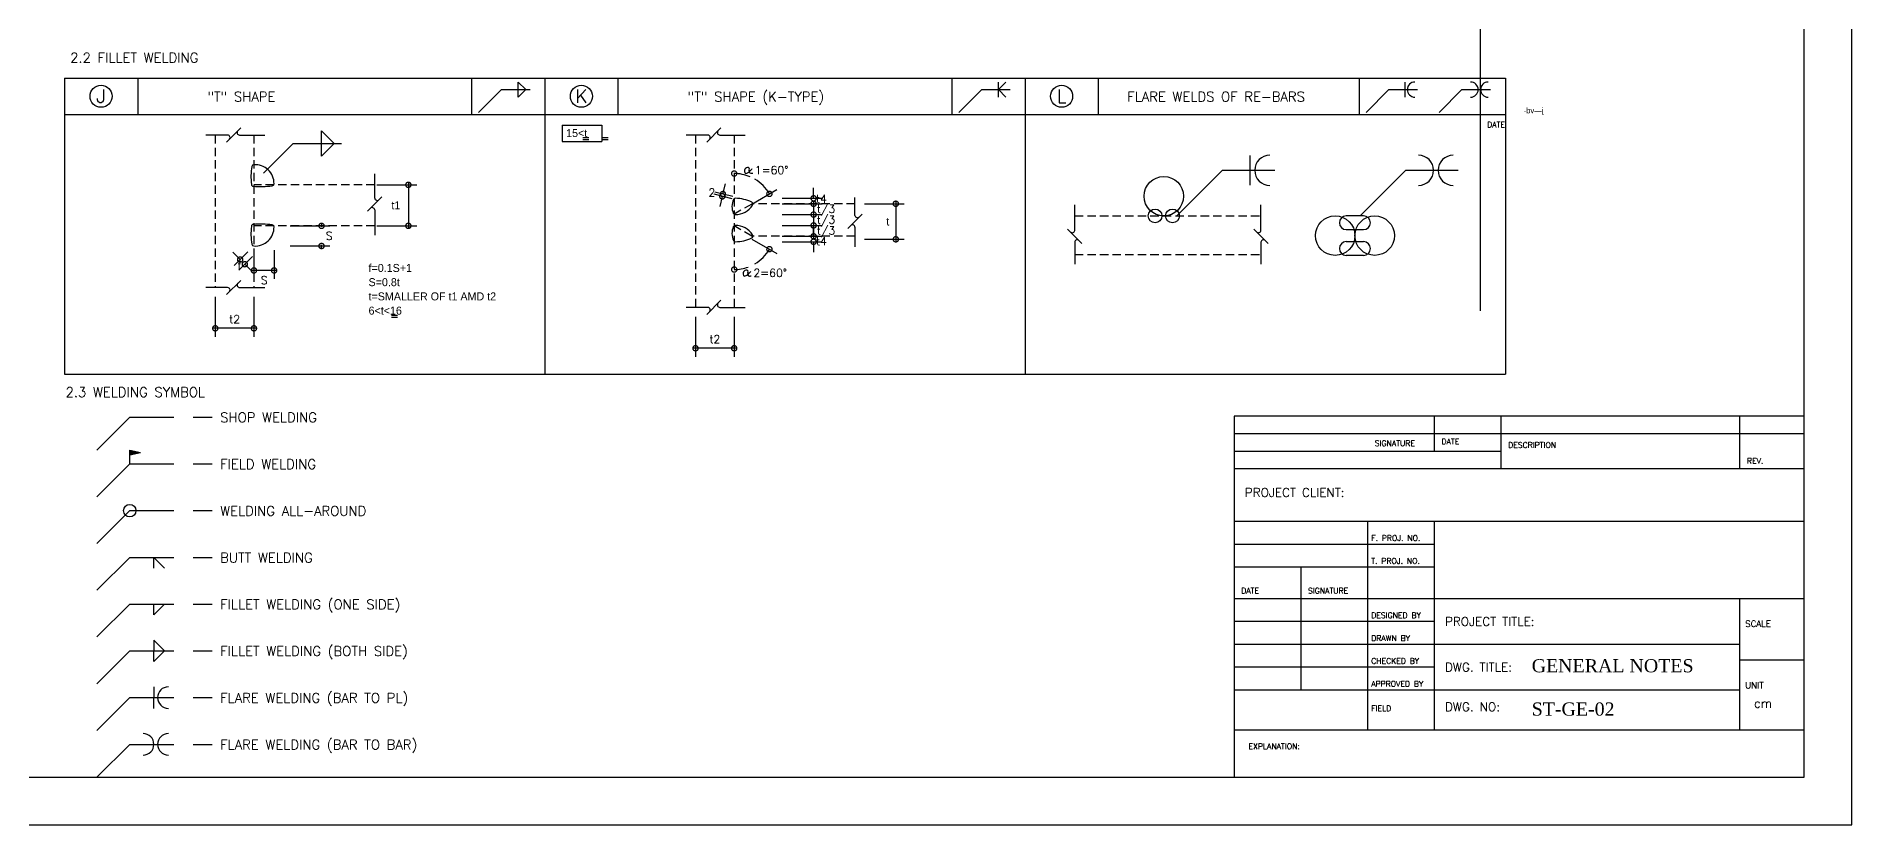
# Model space of a CAD drawing. Header units: inches. Extents: x 1387 to 2676, y -3554 to -2136.
# Drawn here: x 2621.9 to 2676, y -2195.9 to -2172.4 of the extents above; entities that cross this region are included whole.
import ezdxf
from ezdxf.enums import TextEntityAlignment as Align

# ---------------------------------------------------------------- set-up
doc = ezdxf.new("R2010")
doc.units = ezdxf.units.IN
doc.header["$MEASUREMENT"] = 0
doc.linetypes.add('HIDDEN', pattern=[0.375, 0.25, -0.125])
for name, color, linetype in [('1', 1, 'Continuous'), ('3', 3, 'HIDDEN'), ('BAR', 4, 'Continuous'), ('DIM', 8, 'Continuous'), ('E10', 3, 'Continuous'), ('lateral brace', 5, 'Continuous'), ('Layer4', 118, 'Continuous'), ('TEXT', 3, 'Continuous')]:
    doc.layers.add(name, color=color, linetype=linetype)
doc.styles.add('E100', font='SIMPLEX.shx', dxfattribs={"width": 0.7})
doc.styles.add('E140', font='simplex', dxfattribs={"height": 0.32})
doc.styles.add('E8', font='nokyak.shx', dxfattribs={"height": 0.19})
doc.styles.add('ROMANS', font='ROMANS')
doc.styles.add('SADE', font='SADE.shx')
doc.styles.add('style1', font='times.ttf')

# ---------------------------------------------------------------- blocks, each defined once
blk = doc.blocks.new('_DOTSMALL')
at = {"color": 0, "linetype": 'ByBlock', "const_width": 0.5}
blk.add_lwpolyline([(-0.0625, 0, 1), (0.0625, 0, 1)], format="xyb", close=True, dxfattribs=at)

msp = doc.modelspace()

# ---------------------------------------------------------------- hatches: boundary and pattern name
at = {"layer": 'DIM'}
msp.add_hatch(color=256, dxfattribs=at).paths.add_polyline_path([(2624.7108235, -2184.71469352), (2624.7108235, -2184.85651357), (2625.03224991, -2184.78560354)])

# ---------------------------------------------------------------- linework, layer by layer
at = {"color": 2}
for p, q in [((2622.7680333, -2173.63187623), (2622.7680333, -2182.45319155)), ((2622.7680333, -2173.63187623), (2665.69951305, -2173.63187623)), ((2624.94778326, -2173.63187623), (2624.94778326, -2174.71454259)), ((2634.89877659, -2173.63187623), (2634.89877659, -2174.71454259)), ((2637.07852655, -2173.63187623), (2637.07852655, -2182.45319155)), ((2637.07852655, -2173.63187623), (2637.07852655, -2182.45319155)), ((2639.25827651, -2173.63187623), (2639.25827651, -2174.71454259)), ((2649.20926985, -2173.63187623), (2649.20926985, -2174.71454259)), ((2651.3890198, -2173.63187623), (2651.3890198, -2182.45319155)), ((2653.56876976, -2173.63187623), (2653.56876976, -2174.71454259)), ((2661.34001314, -2173.63187623), (2661.34001314, -2174.71454259)), ((2665.69951305, -2173.63187623), (2665.69951305, -2182.45319155)), ((2622.7680333, -2174.71454259), (2665.69951305, -2174.71454259)), ((2622.7680333, -2182.45319155), (2665.69951305, -2182.45319155))]:
    msp.add_line(p, q, dxfattribs=at)
at = {"color": 3}
for p, q in [((2637.59108774, -2175.03870543), (2637.59108774, -2175.51916123)), ((2637.59108774, -2175.03870543), (2638.77730809, -2175.03870543)), ((2638.77730809, -2175.03870543), (2638.77730809, -2175.51916123)), ((2637.59108774, -2175.51916123), (2638.77730809, -2175.51916123))]:
    msp.add_line(p, q, dxfattribs=at)
at = {"color": 1}
for centre in [(2623.85790828, -2174.17320941), (2638.16840153, -2174.17320941), (2652.47889478, -2174.17320941)]:
    msp.add_circle(centre, 0.32788919, dxfattribs=at)
at = {"layer": '1'}
for p, q in [((2664.94908864, -2169.81743299), (2664.94908864, -2180.5725505)), ((2664.94908864, -2169.81743299), (2664.94908864, -2179.15996695)), ((2661.47604957, -2177.73988525), (2660.9601523, -2177.73988525)), ((2660.9601523, -2178.14897417), (2661.47604957, -2178.14897417)), ((2660.9601523, -2178.50670545), (2661.47604957, -2178.50670545)), ((2661.47604957, -2178.91579436), (2660.9601523, -2178.91579436)), ((2657.62303896, -2183.70816381), (2657.62303896, -2194.46328132)), ((2657.62303896, -2183.70816381), (2657.62303896, -2193.05069777)), ((2674.60398765, -2183.70816381), (2657.62303896, -2183.70816381)), ((2663.58728059, -2184.75452199), (2663.58728059, -2183.70816381)), ((2665.57536114, -2185.27770108), (2665.57536114, -2183.70816381)), ((2672.69059678, -2185.27770108), (2672.69059678, -2183.70816381)), ((2674.60398765, -2184.2313429), (2657.62303896, -2184.2313429)), ((2665.57536114, -2184.75452199), (2657.62303896, -2184.75452199)), ((2674.60398765, -2185.27770108), (2657.62303896, -2185.27770108)), ((2674.60398765, -2186.84723835), (2657.62303896, -2186.84723835)), ((2661.59920005, -2193.05069777), (2661.59920005, -2186.84723835)), ((2663.58728059, -2193.05069777), (2663.58728059, -2186.84723835)), ((2663.58728059, -2187.52737117), (2657.62303896, -2187.52737117)), ((2663.58728059, -2188.20750399), (2657.62303896, -2188.20750399)), ((2659.6111195, -2191.86975763), (2659.6111195, -2188.20750399)), ((2663.58728059, -2189.14922635), (2657.62303896, -2189.14922635)), ((2674.60398765, -2189.14922635), (2663.58728059, -2189.14922635)), ((2672.69059678, -2193.05069777), (2672.69059678, -2189.14922635)), ((2663.58728059, -2189.82935917), (2657.62303896, -2189.82935917)), ((2672.69059678, -2190.50949199), (2657.62303896, -2190.50949199)), ((2663.58728059, -2191.18962481), (2657.62303896, -2191.18962481)), ((2674.60398765, -2190.98035317), (2672.69059678, -2190.98035317)), ((2663.58728059, -2191.86975763), (2657.62303896, -2191.86975763)), ((2672.69059678, -2191.86975763), (2663.58728059, -2191.86975763)), ((2657.62303896, -2193.05069777), (2674.60398765, -2193.05069777))]:
    msp.add_line(p, q, dxfattribs=at)
msp.add_lwpolyline([(2593.33563748, -2194.46328132), (2674.60398765, -2194.46328132), (2674.60398765, -2137.83028468), (2593.33563748, -2137.83028468)], close=True, dxfattribs=at)
for centre, radius, start, end in [((2630.21890532, -2176.58609903), 1.89572989, 170.29407633, 186.450549342), ((2628.41216262, -2176.27707459), 0.06275, 94.660264435, 170.29407633), ((2628.45241711, -2176.7708929), 0.5582063, 358.587994362, 94.660264435), ((2628.39752968, -2176.79202634), 0.06275, 186.450549342, 265.264344201), ((2628.62757094, -2174.01514256), 2.84914597, 265.264344201, 276.627136957), ((2628.94772296, -2176.78310176), 0.06275, 277.93365628, 358.587994362), ((2642.75978065, -2177.27707043), 0.06275, 88.555761076, 154.833471276), ((2642.73084221, -2178.42487164), 1.21091595, 64.832604593, 88.555761076), ((2643.15817789, -2177.46425774), 0.50293115, 154.833471276, 203.189493534), ((2642.75356004, -2177.63758935), 0.06275, 203.189493534, 270.331256918), ((2642.7503097, -2177.07540107), 0.62494768, 270.331256918, 326.49960418), ((2643.21911623, -2177.385702), 0.06275, 326.49960418, 64.832604593), ((2660.9601523, -2177.94442971), 0.20454446, 90, 270), ((2661.47604957, -2177.94442971), 0.20454446, 270, 90), ((2630.21890532, -2178.26310234), 1.89572989, 173.549450658, 189.70592367), ((2628.39752968, -2178.05717503), 0.06275, 94.735655799, 173.549450658), ((2628.62757094, -2180.83405881), 2.84914597, 83.372863043, 94.735655799), ((2628.45241711, -2178.07830847), 0.5582063, 265.339735565, 1.412005638), ((2628.94772296, -2178.06609961), 0.06275, 1.412005638, 82.06634372), ((2643.15817789, -2178.25950726), 0.50293115, 156.810506466, 205.166528724), ((2642.75356004, -2178.08617565), 0.06275, 89.668743082, 156.810506466), ((2642.7503097, -2178.64836393), 0.62494768, 33.50039582, 89.668743082), ((2643.21911623, -2178.338063), 0.06275, 295.167395407, 33.50039582), ((2628.41216262, -2178.57212678), 0.06275, 189.70592367, 265.339735565), ((2642.75978065, -2178.44669457), 0.06275, 205.166528724, 271.444238924), ((2642.73084221, -2177.29889337), 1.21091595, 271.444238924, 295.167395407), ((2660.9601523, -2178.71124991), 0.20454446, 90, 270), ((2661.47604957, -2178.71124991), 0.20454446, 270, 90)]:
    msp.add_arc(centre, radius, start, end, dxfattribs=at)
at = {"layer": '3'}
for p, q in [((2627.25890453, -2175.33120015), (2627.25890453, -2179.872852)), ((2628.41144501, -2175.33120015), (2628.41144501, -2179.872852)), ((2641.56939778, -2175.33120015), (2641.56939778, -2180.4670041)), ((2642.72193826, -2175.33120015), (2642.72193826, -2180.4670041)), ((2632.01054201, -2176.81330151), (2628.41144501, -2176.81330151)), ((2643.247338, -2177.38565997), (2642.72193826, -2177.68899965)), ((2646.32103526, -2177.37725306), (2643.278713, -2177.37725306)), ((2652.87016968, -2177.73988525), (2658.41852856, -2177.73988525)), ((2632.01054201, -2178.03589987), (2628.41144501, -2178.03589987)), ((2643.247338, -2178.33810504), (2642.72193826, -2178.03476536)), ((2646.32103526, -2178.34651194), (2643.278713, -2178.34651194)), ((2652.87016968, -2178.89242573), (2658.41852856, -2178.89242573))]:
    msp.add_line(p, q, dxfattribs=at)
for centre, start, end in [((2643.278713, -2177.44000306), 90, 120.000000001), ((2643.278713, -2178.28376194), 240, 270)]:
    msp.add_arc(centre, 0.06275, start, end, dxfattribs=at)
at = {"layer": 'BAR', "color": 1}
for p, q in [((2627.62886676, -2175.33120015), (2626.9787703, -2175.33120015)), ((2628.01739025, -2175.1187096), (2627.59240914, -2175.5436907)), ((2627.98093263, -2175.33120015), (2628.7384675, -2175.33120015)), ((2641.93936001, -2175.33120015), (2641.28926355, -2175.33120015)), ((2642.3278835, -2175.1187096), (2641.90290239, -2175.5436907)), ((2642.29142588, -2175.33120015), (2643.04896075, -2175.33120015)), ((2632.01054201, -2177.20836062), (2632.01054201, -2176.48959095)), ((2632.22303256, -2177.17190301), (2631.79805146, -2177.59688411)), ((2646.32103526, -2177.72237378), (2646.32103526, -2177.19143282)), ((2632.01054201, -2177.5604265), (2632.01054201, -2178.3160341)), ((2646.53352581, -2177.68591617), (2646.10854471, -2178.11089727)), ((2652.87016968, -2178.17039763), (2652.87016968, -2177.41286276)), ((2658.41852856, -2178.17039763), (2658.41852856, -2177.41286276)), ((2646.32103526, -2178.07443966), (2646.32103526, -2178.65709781)), ((2652.65767912, -2178.13394001), (2653.08266023, -2178.55892112)), ((2658.20603801, -2178.13394001), (2658.63101912, -2178.55892112)), ((2652.87016968, -2178.5224635), (2652.87016968, -2179.17255996)), ((2658.41852856, -2178.5224635), (2658.41852856, -2179.17255996)), ((2627.62886676, -2179.872852), (2626.9787703, -2179.872852)), ((2628.01739025, -2179.66036144), (2627.59240914, -2180.08534255)), ((2627.98093263, -2179.872852), (2628.7384675, -2179.872852)), ((2641.93936001, -2180.4670041), (2641.28926355, -2180.4670041)), ((2642.3278835, -2180.25451355), (2641.90290239, -2180.67949465)), ((2642.29142588, -2180.4670041), (2643.04896075, -2180.4670041))]:
    msp.add_line(p, q, dxfattribs=at)
for centre, start, end in [((2627.62405602, -2175.40616775), 310.267511813, 86.328315285), ((2627.98574337, -2175.25623255), 130.267511813, 266.328315285), ((2641.93454927, -2175.40616775), 310.267511813, 86.328315285), ((2642.29623662, -2175.25623255), 130.267511813, 266.328315285), ((2632.08550961, -2177.20354989), 183.671684715, 319.732488187), ((2631.93557441, -2177.56523723), 3.671684715, 139.732488187), ((2646.39600286, -2177.71756305), 183.671684715, 319.732488187), ((2646.24606766, -2178.07925039), 3.671684715, 139.732488187), ((2652.79520207, -2178.16558689), 220.267511813, 356.328315285), ((2658.34356096, -2178.16558689), 220.267511813, 356.328315285), ((2652.94513728, -2178.52727424), 40.267511813, 176.328315285), ((2658.49349616, -2178.52727424), 40.267511813, 176.328315285), ((2627.62405602, -2179.9478196), 310.267511813, 86.328315285), ((2627.98574337, -2179.7978844), 130.267511813, 266.328315285), ((2641.93454927, -2180.5419717), 310.267511813, 86.328315285), ((2642.29623662, -2180.3920365), 130.267511813, 266.328315285)]:
    msp.add_arc(centre, 0.0751218, start, end, dxfattribs=at)
at = {"layer": 'DIM'}
for p, q in [((2635.1074894, -2174.65559092), (2635.78677659, -2173.97630373)), ((2635.78677659, -2173.97630373), (2636.6376478, -2173.97630373)), ((2636.28593925, -2173.75309094), (2636.50915204, -2173.97630373)), ((2636.28593925, -2174.19951651), (2636.28593925, -2173.75309094)), ((2636.28593925, -2174.19951651), (2636.50915204, -2173.97630373)), ((2649.41798265, -2174.65559092), (2650.09726984, -2173.97630373)), ((2650.09726984, -2173.97630373), (2650.94814105, -2173.97630373)), ((2650.59643251, -2174.19951651), (2650.59643251, -2173.75309094)), ((2650.81964529, -2173.75309094), (2650.59643251, -2173.97630373)), ((2650.81964529, -2174.19951651), (2650.59643251, -2173.97630373)), ((2661.54872595, -2174.65559092), (2662.22801313, -2173.97630373)), ((2662.22801313, -2173.97630373), (2663.07888435, -2173.97630373)), ((2662.71168867, -2174.19951651), (2662.71168867, -2173.75309094)), ((2663.7284759, -2174.65559092), (2664.40776309, -2173.97630373)), ((2664.40776309, -2173.97630373), (2665.2586343, -2173.97630373)), ((2628.6955786, -2176.46101831), (2629.57865194, -2175.57794496)), ((2629.57865194, -2175.57794496), (2631.01662429, -2175.57794496)), ((2630.42223685, -2175.95517457), (2630.42223685, -2175.20071535)), ((2630.42223685, -2175.20071535), (2630.79946646, -2175.57794496)), ((2630.42223685, -2175.95517457), (2630.79946646, -2175.57794496)), ((2658.09501272, -2176.82773645), (2658.09501272, -2175.9348853)), ((2655.90932, -2177.73988525), (2657.26789437, -2176.38131087)), ((2657.26789437, -2176.38131087), (2658.82940408, -2176.38131087)), ((2661.37412536, -2177.73988525), (2662.73269974, -2176.38131087)), ((2662.73269974, -2176.38131087), (2664.29420944, -2176.38131087)), ((2623.73264995, -2184.71469352), (2624.7108235, -2183.73651997)), ((2624.7108235, -2183.73651997), (2626.02601192, -2183.73651997)), ((2626.59679292, -2183.73651997), (2627.16631907, -2183.73651997)), ((2624.7108235, -2185.12917537), (2624.7108235, -2184.71469352)), ((2624.7108235, -2184.71469352), (2625.03224991, -2184.78560354)), ((2624.7108235, -2184.85651357), (2625.03224991, -2184.78560354)), ((2623.73264995, -2186.10734892), (2624.7108235, -2185.12917537)), ((2624.7108235, -2185.12917537), (2626.02601192, -2185.12917537)), ((2626.59679292, -2185.12917537), (2627.16631907, -2185.12917537)), ((2623.73264995, -2187.50000432), (2624.7108235, -2186.52183077)), ((2624.7108235, -2186.52183077), (2626.02601192, -2186.52183077)), ((2626.59679292, -2186.52183077), (2627.16631907, -2186.52183077)), ((2623.73264995, -2188.89265972), (2624.7108235, -2187.91448617)), ((2624.7108235, -2187.91448617), (2626.02601192, -2187.91448617)), ((2625.42961774, -2188.23591258), (2625.42961774, -2187.91448617)), ((2625.42961774, -2187.91448617), (2625.75104415, -2188.23591258)), ((2626.59679292, -2187.91448617), (2627.16631907, -2187.91448617)), ((2623.73264995, -2190.28531512), (2624.7108235, -2189.30714156)), ((2624.7108235, -2189.30714156), (2626.02601192, -2189.30714156)), ((2625.42961774, -2189.62856798), (2625.42961774, -2189.30714156)), ((2625.42961774, -2189.62856798), (2625.75104415, -2189.30714156)), ((2626.59679292, -2189.30714156), (2627.16631907, -2189.30714156)), ((2623.73264995, -2191.67797052), (2624.7108235, -2190.69979696)), ((2624.7108235, -2190.69979696), (2626.02601192, -2190.69979696)), ((2625.42961774, -2190.37837055), (2625.75104415, -2190.69979696)), ((2625.42961774, -2190.37837055), (2625.42961774, -2190.69979696)), ((2625.42961774, -2191.02122338), (2625.42961774, -2190.69979696)), ((2625.42961774, -2191.02122338), (2625.75104415, -2190.69979696)), ((2626.59679292, -2190.69979696), (2627.16631907, -2190.69979696)), ((2625.42961774, -2191.77102595), (2625.42961774, -2192.09245236)), ((2623.73264995, -2193.07062592), (2624.7108235, -2192.09245236)), ((2624.7108235, -2192.09245236), (2626.02601192, -2192.09245236)), ((2625.42961774, -2192.41387878), (2625.42961774, -2192.09245236)), ((2626.59679292, -2192.09245236), (2627.16631907, -2192.09245236)), ((2623.73264995, -2194.46328132), (2624.7108235, -2193.48510776)), ((2624.7108235, -2193.48510776), (2626.02601192, -2193.48510776)), ((2626.59679292, -2193.48510776), (2627.16631907, -2193.48510776))]:
    msp.add_line(p, q, dxfattribs=at)
at = {"layer": 'DIM', "color": 1}
for p, q in [((2632.07769973, -2176.81330151), (2633.26379103, -2176.81330151)), ((2633.01279103, -2176.75055151), (2633.01279103, -2178.09864987)), ((2642.66029511, -2177.22978232), (2642.12367298, -2177.09517189)), ((2642.6770334, -2177.16305541), (2642.14041127, -2177.02844498)), ((2642.36713011, -2177.15624255), (2642.29079178, -2177.46056396)), ((2642.3838684, -2177.08951564), (2642.46020673, -2176.78519423)), ((2643.247338, -2177.38565997), (2643.98935315, -2176.95725732)), ((2644.15333616, -2177.21398843), (2645.33942746, -2177.21398843)), ((2645.08842746, -2177.21398843), (2645.08842746, -2176.90023843)), ((2644.15333616, -2177.37725306), (2645.33942746, -2177.37725306)), ((2644.15333616, -2177.37725306), (2645.33942746, -2177.37725306)), ((2644.15333616, -2177.70033935), (2645.33942746, -2177.70033935)), ((2644.15333616, -2177.70033935), (2645.33942746, -2177.70033935)), ((2645.08842746, -2177.31450306), (2645.08842746, -2177.76308935)), ((2645.08842746, -2177.37725306), (2645.08842746, -2177.69100306)), ((2645.08842746, -2177.63758935), (2645.08842746, -2178.08617565)), ((2646.6019743, -2177.37725306), (2647.7880656, -2177.37725306)), ((2647.5370656, -2177.31450306), (2647.5370656, -2178.49912887)), ((2629.490404, -2178.03589987), (2630.67649531, -2178.03589987)), ((2630.42549531, -2177.97314987), (2630.42549531, -2178.06323435)), ((2632.07769973, -2178.03589987), (2633.26379103, -2178.03589987)), ((2644.15333616, -2178.02342565), (2645.33942746, -2178.02342565)), ((2644.15333616, -2178.02342565), (2645.33942746, -2178.02342565)), ((2645.08842746, -2177.96067565), (2645.08842746, -2178.40926194)), ((2645.08842746, -2178.34651194), (2645.08842746, -2178.03276194)), ((2628.00190471, -2179.03982897), (2627.78004996, -2178.81797421)), ((2628.22702106, -2178.81471262), (2627.82442091, -2179.21731277)), ((2628.41144501, -2178.75596536), (2628.41144501, -2179.61527609)), ((2629.01154376, -2178.75596536), (2629.01154376, -2179.61527609)), ((2629.490404, -2178.63599861), (2630.67649531, -2178.63599861)), ((2630.42549531, -2178.69874861), (2630.42549531, -2178.60288435)), ((2643.247338, -2178.42797196), (2643.98935315, -2178.85637461)), ((2644.15333616, -2178.34651194), (2645.33942746, -2178.34651194)), ((2644.15333616, -2178.34651194), (2645.33942746, -2178.34651194)), ((2644.15333616, -2178.50977658), (2645.33942746, -2178.50977658)), ((2645.08842746, -2178.50977658), (2645.08842746, -2178.82352658)), ((2646.6019743, -2178.43637887), (2647.7880656, -2178.43637887)), ((2628.36606991, -2178.95376146), (2627.96346975, -2179.35636161)), ((2628.14095356, -2179.17887781), (2628.36280831, -2179.40073256)), ((2629.07429376, -2179.36427609), (2628.34869501, -2179.36427609)), ((2627.25890453, -2180.15379104), (2627.25890453, -2181.33988234)), ((2628.41144501, -2180.15379104), (2628.41144501, -2181.33988234)), ((2641.56939778, -2180.74794314), (2641.56939778, -2181.93403444)), ((2642.72193826, -2180.74794314), (2642.72193826, -2181.93403444)), ((2628.47419501, -2181.08888234), (2627.19615453, -2181.08888234)), ((2642.78468826, -2181.68303444), (2641.50664778, -2181.68303444))]:
    msp.add_line(p, q, dxfattribs=at)
at = {"layer": 'DIM'}
msp.add_lwpolyline([(2591.91981257, -2195.87910623), (2676.01981257, -2195.87910623), (2676.01981257, -2136.41445977), (2591.91981257, -2136.41445977)], close=True, dxfattribs=at)
for centre, radius in [((2655.52164596, -2177.1519307), 0.58795456), ((2655.26098157, -2177.73988525), 0.20454446), ((2655.78231034, -2177.73988525), 0.20454446), ((2660.63014638, -2178.32783981), 0.58795456), ((2661.80605549, -2178.32783981), 0.58795456), ((2624.7108235, -2186.52183077), 0.1846545)]:
    msp.add_circle(centre, radius, dxfattribs=at)
for centre, radius, start, end in [((2663.00619766, -2173.97630373), 0.2259, 90, 270), ((2664.66553863, -2173.97630373), 0.2259, 270, 90), ((2665.18594761, -2173.97630373), 0.2259, 90, 270), ((2658.6840307, -2176.38131087), 0.4518, 90, 270), ((2663.10801809, -2176.38131087), 0.4518, 270, 90), ((2664.14883606, -2176.38131087), 0.4518, 90, 270), ((2625.86164436, -2192.09245236), 0.32142641, 90, 270), ((2625.10819132, -2193.48510776), 0.32142641, 270, 90), ((2625.86164436, -2193.48510776), 0.32142641, 90, 270)]:
    msp.add_arc(centre, radius, start, end, dxfattribs=at)
at = {"layer": 'DIM', "color": 1}
for centre, start, end in [((2642.72193826, -2177.68899965), 66.932356497, 90), ((2642.72193826, -2177.68899965), 30, 59.441976793), ((2642.72193826, -2178.12463228), 300.666015189, 330), ((2642.72193826, -2178.12463228), 270, 290.033403674)]:
    msp.add_arc(centre, 1.21248466, start, end, dxfattribs=at)
at = {"layer": 'lateral brace'}
msp.add_lwpolyline([(2591.91981257, -2195.87910623), (2676.01981257, -2195.87910623), (2676.01981257, -2136.41445977), (2591.91981257, -2136.41445977)], close=True, dxfattribs=at)
at = {"layer": 'Layer4'}
msp.add_lwpolyline([(2676.01981257, -2136.41445977), (2591.91981257, -2136.41445977), (2591.91981257, -2195.87910623), (2676.01981257, -2195.87910623)], close=True, dxfattribs=at)
at = {"layer": 'TEXT'}
for p, q in [((2638.20866744, -2175.40734587), (2638.39272948, -2175.40734587)), ((2638.20866744, -2175.4609158), (2638.39272948, -2175.4609158)), ((2638.7858346, -2175.40734587), (2638.96989664, -2175.40734587)), ((2638.7858346, -2175.4609158), (2638.96989664, -2175.4609158)), ((2632.50665377, -2180.69839765), (2632.69071581, -2180.69839765)), ((2632.50665377, -2180.75196758), (2632.69071581, -2180.75196758))]:
    msp.add_line(p, q, dxfattribs=at)
for centre, radius, start, end in [((2643.16762583, -2176.39868418), 0.13880839, 169.69742277, 202.006225613), ((2643.12447337, -2176.39084004), 0.09494878, 134.319732897, 169.69742277), ((2643.06943479, -2176.43836834), 0.03290129, 202.006225613, 271.713079421), ((2643.13672133, -2176.40338235), 0.11247938, 101.898748117, 134.319732897), ((2643.06752053, -2176.37436298), 0.09693528, 271.713079421, 302.256090251), ((2643.12457611, -2176.34574291), 0.05357428, 328.257937018, 101.898748117), ((2642.83380011, -2176.00402576), 0.53485638, 302.256090251, 315.13247778), ((2643.22348547, -2176.40693093), 0.06273149, 148.257937018, 264.580123166), ((2642.95079304, -2176.12047892), 0.36978463, 315.13247778, 320.471073868), ((2643.22900782, -2176.3487261), 0.1211977, 264.580123167, 277.716137157), ((2642.94417379, -2176.11501682), 0.37836652, 320.471073867, 325.74873588), ((2643.22816573, -2176.34251107), 0.12746953, 277.716137157, 290.523525566), ((2643.08179104, -2179.45313576), 0.09494878, 134.319732897, 169.69742277), ((2643.094039, -2179.46567807), 0.11247938, 101.898748117, 134.319732897), ((2643.08189378, -2179.40803863), 0.05357428, 328.257937018, 101.898748117), ((2642.90149146, -2179.17731254), 0.37836652, 320.471073867, 325.74873588), ((2643.1249435, -2179.4609799), 0.13880839, 169.69742277, 202.006225613), ((2643.02675246, -2179.50066406), 0.03290129, 202.006225613, 271.713079421), ((2643.0248382, -2179.4366587), 0.09693528, 271.713079421, 302.256090251), ((2642.79111778, -2179.06632148), 0.53485638, 302.256090251, 315.13247778), ((2643.18080313, -2179.46922665), 0.06273149, 148.257937018, 264.580123166), ((2642.9081107, -2179.18277464), 0.36978463, 315.13247778, 320.471073868), ((2643.18632548, -2179.41102182), 0.1211977, 264.580123167, 277.716137157), ((2643.18548339, -2179.40480679), 0.12746953, 277.716137157, 290.523525566)]:
    msp.add_arc(centre, radius, start, end, dxfattribs=at)

# ---------------------------------------------------------------- block references
at = {"layer": 'DIM', "color": 1}
for p, xscale, yscale, zscale, rotation in [((2642.72193826, -2176.47651499), 0.3137500000000046, 0.3137500000000046, 0.3137500000000046, 180), ((2633.01279103, -2176.81330151), 0.3137499999999818, 0.3137499999999818, 0.3137499999999818, 90), ((2642.36713011, -2177.15624255), 0.3137500000000094, 0.3137500000000094, 0.3137500000000094, 75.9180529351578), ((2642.3838684, -2177.08951564), 0.3137500000000094, 0.3137500000000094, 0.3137500000000094, 255.9180529351578), ((2643.77198078, -2177.08275732), 0.3137500000000151, 0.3137500000000151, 0.3137500000000151, 300.0000000000252), ((2645.08842746, -2177.21398843), 0.3137499999999818, 0.3137499999999818, 0.3137499999999818, 270), ((2645.08842746, -2177.37725306), 0.3137499999999818, 0.3137499999999818, 0.3137499999999818, 90), ((2645.08842746, -2177.37725306), 0.3137499999999818, 0.3137499999999818, 0.3137499999999818, 90), ((2645.08842746, -2177.70033935), 0.3137499999999818, 0.3137499999999818, 0.3137499999999818, 90), ((2645.08842746, -2177.70033935), 0.3137499999999818, 0.3137499999999818, 0.3137499999999818, 270), ((2647.5370656, -2177.37725306), 0.3137499999999818, 0.3137499999999818, 0.3137499999999818, 90), ((2630.42549531, -2178.03589987), 0.3137499999999818, 0.3137499999999818, 0.3137499999999818, 90), ((2633.01279103, -2178.03589987), 0.3137499999999818, 0.3137499999999818, 0.3137499999999818, 270), ((2645.08842746, -2178.02342565), 0.3137499999999818, 0.3137499999999818, 0.3137499999999818, 90), ((2645.08842746, -2178.02342565), 0.3137499999999818, 0.3137499999999818, 0.3137499999999818, 270), ((2645.08842746, -2178.34651194), 0.3137499999999818, 0.3137499999999818, 0.3137499999999818, 270), ((2645.08842746, -2178.34651194), 0.3137499999999818, 0.3137499999999818, 0.3137499999999818, 270), ((2630.42549531, -2178.63599861), 0.3137499999999818, 0.3137499999999818, 0.3137499999999818, 270), ((2643.77198078, -2178.73087461), 0.3137500000000139, 0.3137500000000139, 0.3137500000000139, 60.00000000002495), ((2645.08842746, -2178.50977658), 0.3137499999999818, 0.3137499999999818, 0.3137499999999818, 90), ((2647.5370656, -2178.43637887), 0.3137499999999818, 0.3137499999999818, 0.3137499999999818, 270), ((2628.00190471, -2179.03982897), 0.3137499999999903, 0.3137499999999903, 0.3137499999999903, 314.9999999999574), ((2628.14095356, -2179.17887781), 0.3137499999999903, 0.3137499999999903, 0.3137499999999903, 134.9999999999574), ((2628.41144501, -2179.36427609), 0.3137500000000046, 0.3137500000000046, 0.3137500000000046, 180), ((2642.72193826, -2179.33711694), 0.3137500000000046, 0.3137500000000046, 0.3137500000000046, 180), ((2627.25890453, -2181.08888234), 0.3137500000000046, 0.3137500000000046, 0.3137500000000046, 180), ((2641.56939778, -2181.68303444), 0.3137500000000046, 0.3137500000000046, 0.3137500000000046, 180)]:
    msp.add_blockref('_DOTSMALL', p, dxfattribs=dict(at, xscale=xscale, yscale=yscale, zscale=zscale, rotation=rotation))
at = {"layer": 'DIM', "color": 1, "xscale": 0.3137500000000046, "yscale": 0.3137500000000046, "zscale": 0.3137500000000046}
for p in [(2629.01154376, -2179.36427609), (2628.41144501, -2181.08888234), (2642.72193826, -2181.68303444)]:
    msp.add_blockref('_DOTSMALL', p, dxfattribs=at)

# ---------------------------------------------------------------- texts
at = {"color": 4, "style": 'E140'}
for s, p in [('J', (2623.85790828, -2174.17320941)), ('K', (2638.16840153, -2174.17320941)), ('L', (2652.47889478, -2174.17320941))]:
    msp.add_text(s, height=0.4016, dxfattribs=at).set_placement(p, align=Align.MIDDLE_CENTER)
at = {"layer": '1', "style": 'SADE', "text_generation_flag": 2}
msp.add_text('j—vd\xad', height=0.167417309, dxfattribs=at).set_placement((2666.83253337, -2174.68299853))
at = {"layer": '1'}
for s, height, style, p in [('DATE', 0.167417309, 'ROMANS', (2665.15836028, -2175.10154181)), ('SIGNATURE', 0.167417309, 'ROMANS', (2661.80847168, -2184.59756826)), ('DATE', 0.167417309, 'ROMANS', (2663.79655223, -2184.54525035)), ('DESCRIPTION', 0.1674173092, 'ROMANS', (2665.78463278, -2184.64988617)), ('REV.', 0.167417309, 'ROMANS', (2672.89986842, -2185.12074735)), ('PROJECT CLIENT:', 0.2615895456, 'ROMANS', (2657.93694641, -2186.11204978)), ('F. PROJ. NO.', 0.1674173092, 'ROMANS', (2661.70383587, -2187.42273535)), ('T. PROJ. NO.', 0.1674173092, 'ROMANS', (2661.70383587, -2188.10286817)), ('DATE', 0.167417309, 'ROMANS', (2657.83231059, -2188.99227263)), ('SIGNATURE', 0.167417309, 'ROMANS', (2659.82039114, -2188.99227263)), ('DESIGNED BY', 0.1674173092, 'ROMANS', (2661.70383587, -2189.72472335)), ('PROJECT TITLE:', 0.2615895456, 'ROMANS', (2663.90118805, -2189.95636676)), ('SCALE', 0.188344473, 'ROMANS', (2672.84755051, -2189.9863129)), ('DRAWN BY', 0.167417309, 'ROMANS', (2661.70383587, -2190.40485617)), ('CHECKED BY', 0.167417309, 'ROMANS', (2661.70383587, -2191.08498899)), ('DWG. TITLE:', 0.2615895456, 'ROMANS', (2663.90118805, -2191.3166324)), ('GENERAL NOTES', 0.3923843184, 'style1', (2666.48503904, -2191.33927972)), ('APPROVED BY', 0.1674173092, 'ROMANS', (2661.70383587, -2191.76512181)), ('UNIT', 0.188344473, 'ROMANS', (2672.84755051, -2191.81743972)), ('FIELD', 0.167417309, 'ROMANS', (2661.70383587, -2192.49757254)), ('DWG. NO:', 0.261589546, 'ROMANS', (2663.90118805, -2192.49757254)), ('ST-GE-02', 0.392384318, 'style1', (2666.48503904, -2192.62945841)), ('cm', 0.261589546, 'ROMANS', (2673.10914005, -2192.39293672)), ('EXPLANATION:', 0.1674173092, 'ROMANS', (2658.0471388, -2193.62631161))]:
    msp.add_text(s, height=height, dxfattribs=dict(at, style=style)).set_placement(p)
at = {"layer": 'DIM', "color": 2, "char_height": 0.23845, "attachment_point": 5, "style": 'E8'}
for s, insert in [('\\A1;\\Fromans.shx;1=60°', (2643.83586586, -2176.37508624)), ('\\A1;\\Fromans.shx;2', (2642.05649329, -2177.04285718)), ('\\A1;\\Fromans.shx;t4', (2645.32065175, -2177.23127102)), ('\\A1;t1', (2632.64082432, -2177.42460069)), ('\\A1;\\Fromans.shx;t/3', (2645.45741898, -2177.56932213)), ('\\A1;\\Fromans.shx;t/3', (2645.45741898, -2177.89240843)), ('\\A1;\\Fromans.shx;S', (2630.65076904, -2178.33305935)), ('\\A1;\\Fromans.shx;t/3', (2645.45741898, -2178.21549472)), ('\\A1;t', (2647.29935464, -2177.90681596)), ('\\A1;\\Fromans.shx;t4', (2645.32065175, -2178.49029837)), ('\\A1;\\Fromans.shx;f', (2627.97778054, -2179.20300199)), ('\\A1;\\Fromans.shx;2=60°', (2643.79318353, -2179.43738196)), ('\\A1;\\Fromans.shx;S', (2628.71608144, -2179.6553744)), ('\\A1;\\Fromans.shx;t2', (2627.83517477, -2180.81905734)), ('\\A1;\\Fromans.shx;t2', (2642.14566802, -2181.41320944))]:
    msp.add_mtext(s, dxfattribs=dict(at, insert=insert))
at = {"layer": 'E10', "color": 3, "style": 'E100'}
for s, p in [('2.2 FILLET WELDING', (2622.93645841, -2173.16774476)), ('"T" SHAPE (K-TYPE)', (2641.33423613, -2174.33043965)), ('"T" SHAPE', (2627.02374288, -2174.33043965)), ('FLARE WELDS OF RE-BARS', (2654.4335662, -2174.33043965)), ('2.3 WELDING SYMBOL', (2622.79809657, -2183.13544621)), ('SHOP WELDING', (2627.40580691, -2183.88844621)), ('FIELD WELDING', (2627.40580691, -2185.28110161)), ('WELDING ALL-AROUND', (2627.40580691, -2186.67375701)), ('BUTT WELDING', (2627.40580691, -2188.06641241)), ('FILLET WELDING (ONE SIDE)', (2627.40580691, -2189.45906781)), ('FILLET WELDING (BOTH SIDE)', (2627.40580691, -2190.85172321)), ('FLARE WELDING (BAR TO PL)', (2627.40580691, -2192.24437861)), ('FLARE WELDING (BAR TO BAR)', (2627.40580691, -2193.63703401))]:
    msp.add_text(s, height=0.28865, dxfattribs=at).set_placement(p)
at = {"layer": 'TEXT', "style": 'E8'}
for s, p in [('15<t', (2637.71386078, -2175.38979621)), ('f=0.1S+1', (2631.82677952, -2179.40900154)), ('S=0.8t', (2631.82677952, -2179.83295036)), ('t=SMALLER OF t1 AMD t2', (2631.82677952, -2180.25689917)), ('6<t<16', (2631.82677952, -2180.68084798))]:
    msp.add_text(s, height=0.23845, dxfattribs=at).set_placement(p)

doc.saveas('drawing.dxf')
